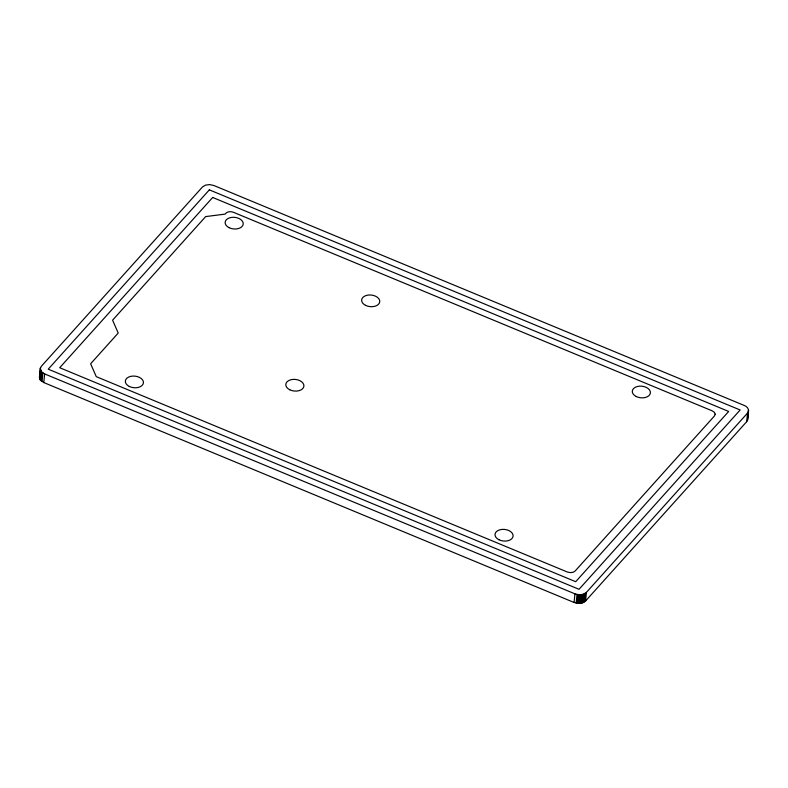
<?xml version="1.0" encoding="UTF-8"?>
<svg xmlns="http://www.w3.org/2000/svg" width="788" height="788" viewBox="0 0 788 788"><rect width="100%" height="100%" fill="white"/><g stroke="black" fill="none" stroke-linecap="round" stroke-linejoin="round"><path stroke-width="1.18" d="M747.723 414.34L747.674 419.718L746.679 421.688L585.553 601.008L582.529 602.859L578.323 603.401L574.078 602.475L43.773 382.554L40.109 379.747L39.646 376.221M40.326 368.282L41.498 371.778L44.65 373.926L574.954 593.847L579.2 594.773L583.406 594.241L586.43 592.379L747.556 413.06C750.206 410.243 747.221 406.352 744.227 405.446L213.922 185.525L209.677 184.599L205.471 185.141L202.447 186.992L41.321 366.312L40.326 368.282L39.4 377.619M39.498 378.339L40.523 367.592M39.735 379.048L40.612 370.419M40.109 379.747L40.986 371.118M40.621 380.407L41.498 371.778M41.252 381.028L42.128 372.399M42 381.599L42.877 372.97M43.773 382.554L44.65 373.926M574.078 602.475L574.954 593.847M576.126 603.115L577.003 594.487M577.22 603.303L578.096 594.674M578.323 603.401L579.2 594.773M579.426 603.401L580.303 594.773M580.51 603.312L581.386 594.684M581.544 603.135L582.421 594.507M582.529 602.859L583.406 594.241M583.435 602.505L584.312 593.886M584.253 602.071L585.129 593.453M585.553 601.008L586.43 592.379M746.679 421.688L747.556 413.06M747.625 418.29L748.501 409.661M747.477 420.408L748.6 410.381M715.179 414.192L714.489 415.926L575.132 571.024L573.122 572.295L570.266 572.61L567.458 572.058L96.264 376.644L90.63 363.77L118.22 333.058L112.585 320.184L205.668 216.592L225.102 214.109C226.924 211.43 230.657 211.194 233.455 212.307L712.283 410.883L714.332 412.262L715.179 414.192M209.352 189.859L48.235 369.178L579.032 589.306L740.149 409.987L209.352 189.859M212.681 197.463L59.711 367.72L575.703 581.702L728.673 411.454L212.681 197.463M229.072 227.673A9.092 5.831 5.8 0 0 243.216 224.127A9.092 5.831 5.8 0 0 230.263 217.646A9.092 5.831 5.8 0 0 229.072 227.673M129.281 386.445A9.092 5.831 5.8 0 0 143.426 382.899A9.092 5.831 5.8 0 0 130.473 376.418A9.092 5.831 5.8 0 0 129.281 386.445M289.757 389.764A9.092 5.831 5.8 0 0 303.902 386.219A9.092 5.831 5.8 0 0 290.939 379.727A9.092 5.831 5.8 0 0 289.757 389.764M365.583 305.36A9.092 5.831 5.8 0 0 379.737 301.824A9.092 5.831 5.8 0 0 366.775 295.333A9.092 5.831 5.8 0 0 365.583 305.36M498.952 539.75A9.092 5.831 5.8 0 0 513.096 536.204A9.092 5.831 5.8 0 0 500.134 529.723A9.092 5.831 5.8 0 0 498.952 539.75M636.241 396.531A9.092 5.831 5.8 0 0 650.386 392.985A9.092 5.831 5.8 0 0 637.423 386.494A9.092 5.831 5.8 0 0 636.241 396.531"/></g></svg>
